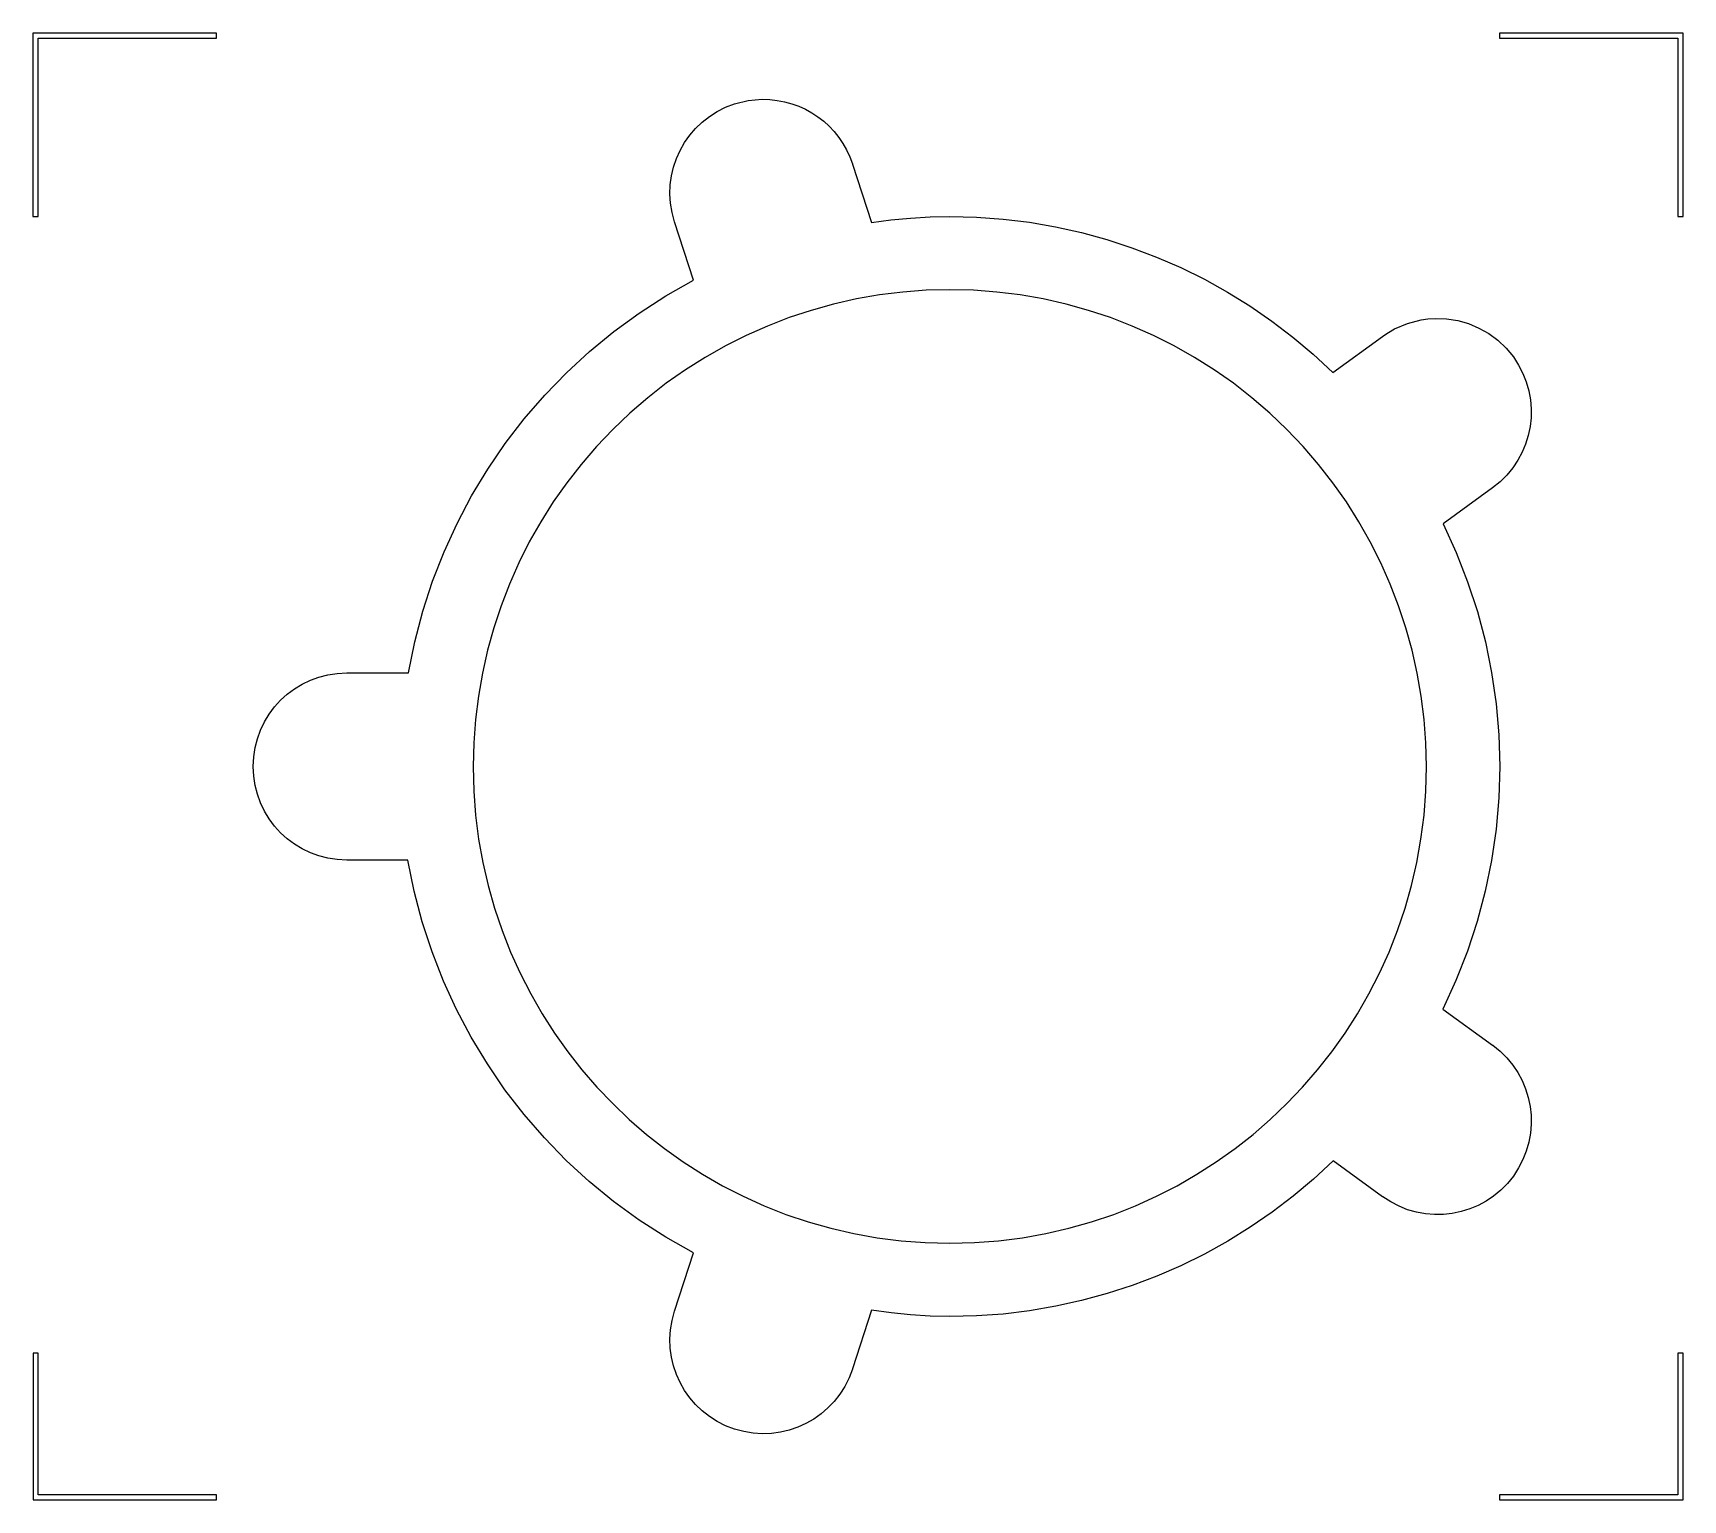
# Model space of a CAD drawing. Extents: x 0 to 9, y 0 to 8.
import ezdxf

# ---------------------------------------------------------------- set-up
doc = ezdxf.new("R2010")
doc.units = 0
doc.layers.add('Layer_1', color=7, linetype='CONTINUOUS')

msp = doc.modelspace()

# ---------------------------------------------------------------- linework, layer by layer
at = {"layer": 'Layer_1', "color": 7}
for points in [[(0, 8.000001), (0, 6.999986), (0.028332, 6.999986), (0.028332, 7.971615), (1.000016, 7.971615), (1.000016, 8.000001), (0, 8.000001), (0, 8.000001)], [(7.999985, 8.000001), (7.999985, 7.971615), (8.971668, 7.971615), (8.971668, 6.999986), (9, 6.999986), (9, 7.98578), (9, 8.000001), (7.999985, 8.000001), (7.999985, 8.000001)], [(0.00001, 0.799979), (0.00001, 0), (1.000024, 0), (1.000024, 0.028333), (0.028342, 0.028333), (0.028342, 0.799979), (0.00001, 0.799979), (0.00001, 0.799979)], [(8.971668, 0.799979), (8.971668, 0.028333), (7.999985, 0.028333), (7.999985, 0), (9, 0), (9, 0.799979), (8.971668, 0.799979), (8.971668, 0.799979)]]:
    msp.add_lwpolyline(points, close=True, dxfattribs=at)
for points in [[(3.977234, 7.638379), (4.018869, 7.637269), (4.059784, 7.632847), (4.099824, 7.625225), (4.138831, 7.614515), (4.176652, 7.600829), (4.213128, 7.584278), (4.248106, 7.564973), (4.281427, 7.543027), (4.312938, 7.518552), (4.342481, 7.491658), (4.3699, 7.462458), (4.39504, 7.431062), (4.417745, 7.397584), (4.437859, 7.362134), (4.455226, 7.324825), (4.46969, 7.285767), (4.469786, 7.285489), (4.470016, 7.285489), (4.573699, 6.966335), (4.679982, 6.980464), (4.786667, 6.990783), (4.893653, 6.997284), (5.000836, 6.99996), (5.146811, 6.9962), (5.291821, 6.985403), (5.435634, 6.967664), (5.578017, 6.943079), (5.718736, 6.911742), (5.857558, 6.873749), (5.994251, 6.829194), (6.12858, 6.778173), (6.260313, 6.72078), (6.389217, 6.657111), (6.515058, 6.58726), (6.637603, 6.511322), (6.756619, 6.429393), (6.871874, 6.341568), (6.983133, 6.247941), (7.090163, 6.148608), (7.361581, 6.345832), (7.361859, 6.346053), (7.393793, 6.367469), (7.427104, 6.386344), (7.497246, 6.416267), (7.571063, 6.435405), (7.608969, 6.4408), (7.647334, 6.443342), (7.647334, 6.443438), (7.709974, 6.441357), (7.771202, 6.431761), (7.830406, 6.414951), (7.886972, 6.391229), (7.940286, 6.360897), (7.989734, 6.324257), (8.034704, 6.28161), (8.074581, 6.233259), (8.103112, 6.1895), (8.126634, 6.143964), (8.145203, 6.097009), (8.158875, 6.048994), (8.167708, 6.000277), (8.171759, 5.951216), (8.171083, 5.902169), (8.165738, 5.853494), (8.155781, 5.80555), (8.141268, 5.758694), (8.122255, 5.713286), (8.0988, 5.669682), (8.07096, 5.628242), (8.038791, 5.589323), (8.002349, 5.553284), (7.961692, 5.520483), (7.961462, 5.520262), (7.961558, 5.520147), (7.691186, 5.323694), (7.762803, 5.16744), (7.82521, 5.007738), (7.878314, 4.844997), (7.922017, 4.679625), (7.956224, 4.512031), (7.98084, 4.342624), (7.995769, 4.171813), (8.000915, 4.000005), (7.995521, 3.828289), (7.980355, 3.657581), (7.955514, 3.48829), (7.921093, 3.320824), (7.877188, 3.15559), (7.823896, 2.992997), (7.761312, 2.833452), (7.689533, 2.677365), (7.961502, 2.479754), (7.961829, 2.479581), (8.002492, 2.446779), (8.038939, 2.410738), (8.071113, 2.371817), (8.098957, 2.330374), (8.122415, 2.286766), (8.14143, 2.241354), (8.155944, 2.194494), (8.165903, 2.146545), (8.171247, 2.097866), (8.171922, 2.048814), (8.167869, 1.999748), (8.159033, 1.951027), (8.145357, 1.903008), (8.126783, 1.85605), (8.103256, 1.810511), (8.074718, 1.76675), (8.041916, 1.726086), (8.005875, 1.689639), (7.966953, 1.657466), (7.92551, 1.629621), (7.881903, 1.606163), (7.83649, 1.587149), (7.78963, 1.572634), (7.741682, 1.562676), (7.693002, 1.557332), (7.643951, 1.556657), (7.594885, 1.56071), (7.546163, 1.569546), (7.498145, 1.583222), (7.451187, 1.601796), (7.405648, 1.625323), (7.361886, 1.653861), (7.361713, 1.654082), (7.361483, 1.654082), (7.092491, 1.849543), (6.985297, 1.750236), (6.873875, 1.656647), (6.758459, 1.568872), (6.63928, 1.487005), (6.516575, 1.411141), (6.390575, 1.341375), (6.261516, 1.277803), (6.12963, 1.220519), (5.995152, 1.169618), (5.858315, 1.125195), (5.719353, 1.087344), (5.5785, 1.056162), (5.435989, 1.031742), (5.292054, 1.01418), (5.14693, 1.003571), (5.000849, 1.000009), (4.89367, 1.002851), (4.786695, 1.009518), (4.680027, 1.020002), (4.573767, 1.034295), (4.469863, 0.71448), (4.469748, 0.714153), (4.451117, 0.66535), (4.428105, 0.619555), (4.401033, 0.576933), (4.370225, 0.537649), (4.336005, 0.501867), (4.298695, 0.469752), (4.258619, 0.441469), (4.216099, 0.417182), (4.171459, 0.397056), (4.125022, 0.381256), (4.077111, 0.369946), (4.028049, 0.363291), (3.97816, 0.361455), (3.927765, 0.364604), (3.87719, 0.372901), (3.826755, 0.386512), (3.777947, 0.405143), (3.732147, 0.428157), (3.689521, 0.45523), (3.650233, 0.48604), (3.614449, 0.520264), (3.582332, 0.557577), (3.554047, 0.597657), (3.529759, 0.640181), (3.509633, 0.684825), (3.493834, 0.731267), (3.482525, 0.779183), (3.475872, 0.828249), (3.47404, 0.878143), (3.477193, 0.928542), (3.485495, 0.979122), (3.499112, 1.029559), (3.499285, 1.029838), (3.499285, 1.030058), (3.602584, 1.347944), (3.451143, 1.433384), (3.305758, 1.526865), (3.166677, 1.628047), (3.034146, 1.736591), (2.908413, 1.852156), (2.789723, 1.974404), (2.678326, 2.102995), (2.574467, 2.237588), (2.478393, 2.377845), (2.390352, 2.523426), (2.310591, 2.673991), (2.239357, 2.8292), (2.176896, 2.988715), (2.123457, 3.152194), (2.079285, 3.3193), (2.044628, 3.489691), (1.712025, 3.489691), (1.711698, 3.489691), (1.659523, 3.492328), (1.608854, 3.500063), (1.559949, 3.512639), (1.513064, 3.5298), (1.468456, 3.55129), (1.426382, 3.576852), (1.387097, 3.606229), (1.350857, 3.639165), (1.317921, 3.675404), (1.288544, 3.71469), (1.262982, 3.756764), (1.241492, 3.801372), (1.224331, 3.848257), (1.211755, 3.897162), (1.20402, 3.94783), (1.201383, 4.000006), (1.20402, 4.052182), (1.211755, 4.102851), (1.224331, 4.151755), (1.241492, 4.19864), (1.262982, 4.243248), (1.288544, 4.285323), (1.317921, 4.324608), (1.350857, 4.360847), (1.387097, 4.393784), (1.426382, 4.423161), (1.468456, 4.448723), (1.513064, 4.470213), (1.559949, 4.487374), (1.608854, 4.49995), (1.659523, 4.507685), (1.711698, 4.510322), (1.712025, 4.510322), (2.047715, 4.510322), (2.082238, 4.680607), (2.126264, 4.847618), (2.179546, 5.011015), (2.241839, 5.170461), (2.312897, 5.325615), (2.392473, 5.476138), (2.480322, 5.621692), (2.576196, 5.761936), (2.67985, 5.896533), (2.791037, 6.025143), (2.909512, 6.147427), (3.035028, 6.263046), (3.167339, 6.37166), (3.306199, 6.472931), (3.451362, 6.566519), (3.602581, 6.652086), (3.499282, 6.970082), (3.499167, 6.970408), (3.485556, 7.020842), (3.477259, 7.071418), (3.474111, 7.121813), (3.475946, 7.171702), (3.482602, 7.220764), (3.493912, 7.268675), (3.509712, 7.315112), (3.529838, 7.359752), (3.554125, 7.402272), (3.582409, 7.442348), (3.614523, 7.479657), (3.650305, 7.513878), (3.68959, 7.544685), (3.732212, 7.571757), (3.778007, 7.594769), (3.82681, 7.6134), (3.901085, 7.631535), (3.977237, 7.638371), (3.977333, 7.638371), (3.977234, 7.638379)], [(5.000786, 6.6), (4.871859, 6.596803), (4.743808, 6.587274), (4.616844, 6.571502), (4.491183, 6.549574), (4.367035, 6.52158), (4.244615, 6.487606), (4.124136, 6.447742), (4.005811, 6.402076), (3.889852, 6.350696), (3.776474, 6.29369), (3.665888, 6.231147), (3.558309, 6.163154), (3.453949, 6.089801), (3.353021, 6.011175), (3.255739, 5.927365), (3.162316, 5.838458), (3.073412, 5.745033), (2.989603, 5.647749), (2.91098, 5.54682), (2.837628, 5.442458), (2.769638, 5.334878), (2.707097, 5.224291), (2.650093, 5.110911), (2.598716, 4.994952), (2.553052, 4.876625), (2.51319, 4.756145), (2.47922, 4.633725), (2.451227, 4.509577), (2.429302, 4.383914), (2.413533, 4.256951), (2.404007, 4.128899), (2.400813, 3.999973), (2.404197, 3.866179), (2.414239, 3.734142), (2.430774, 3.604024), (2.45364, 3.47599), (2.482672, 3.350202), (2.517709, 3.226824), (2.558585, 3.106019), (2.605139, 2.987951), (2.657206, 2.872782), (2.714624, 2.760677), (2.777228, 2.651799), (2.844856, 2.54631), (2.917344, 2.444375), (2.994529, 2.346156), (3.076247, 2.251818), (3.162335, 2.161523), (3.25263, 2.075434), (3.346969, 1.993716), (3.445188, 1.916531), (3.547123, 1.844043), (3.652612, 1.776415), (3.76149, 1.713811), (3.873595, 1.656393), (3.988764, 1.604326), (4.106832, 1.557773), (4.227637, 1.516896), (4.351015, 1.48186), (4.476803, 1.452827), (4.604837, 1.429962), (4.734955, 1.413426), (4.866992, 1.403385), (5.000786, 1.4), (5.134581, 1.403382), (5.266621, 1.413421), (5.39674, 1.429954), (5.524777, 1.452818), (5.650567, 1.481848), (5.773947, 1.516883), (5.894754, 1.557758), (6.012825, 1.604311), (6.127996, 1.656377), (6.240103, 1.713793), (6.348984, 1.776397), (6.454475, 1.844024), (6.556412, 1.916512), (6.654633, 1.993697), (6.748974, 2.075415), (6.839271, 2.161503), (6.925361, 2.251799), (7.007082, 2.346138), (7.084268, 2.444357), (7.156758, 2.546293), (7.224388, 2.651782), (7.286994, 2.760662), (7.344412, 2.872768), (7.396481, 2.987938), (7.443036, 3.106007), (7.483914, 3.226814), (7.518951, 3.350193), (7.547984, 3.475983), (7.570851, 3.604019), (7.587386, 3.734138), (7.597428, 3.866177), (7.600813, 3.999973), (7.597618, 4.128901), (7.588092, 4.256954), (7.572322, 4.383919), (7.550397, 4.509583), (7.522404, 4.633733), (7.488432, 4.756155), (7.44857, 4.876636), (7.402905, 4.994964), (7.351525, 5.110925), (7.29452, 5.224306), (7.231978, 5.334894), (7.163986, 5.442475), (7.090633, 5.546838), (7.012007, 5.647767), (6.928197, 5.745052), (6.83929, 5.838477), (6.745865, 5.927384), (6.64858, 6.011194), (6.547651, 6.08982), (6.443288, 6.163173), (6.335707, 6.231165), (6.225119, 6.293708), (6.111738, 6.350713), (5.995777, 6.402092), (5.877449, 6.447757), (5.756968, 6.487619), (5.634546, 6.521591), (5.510396, 6.549584), (5.384732, 6.571509), (5.257767, 6.587279), (5.129714, 6.596806), (5.000786, 6.6), (5.000786, 6.6)]]:
    msp.add_lwpolyline(points, dxfattribs=at)

doc.saveas('drawing.dxf')
